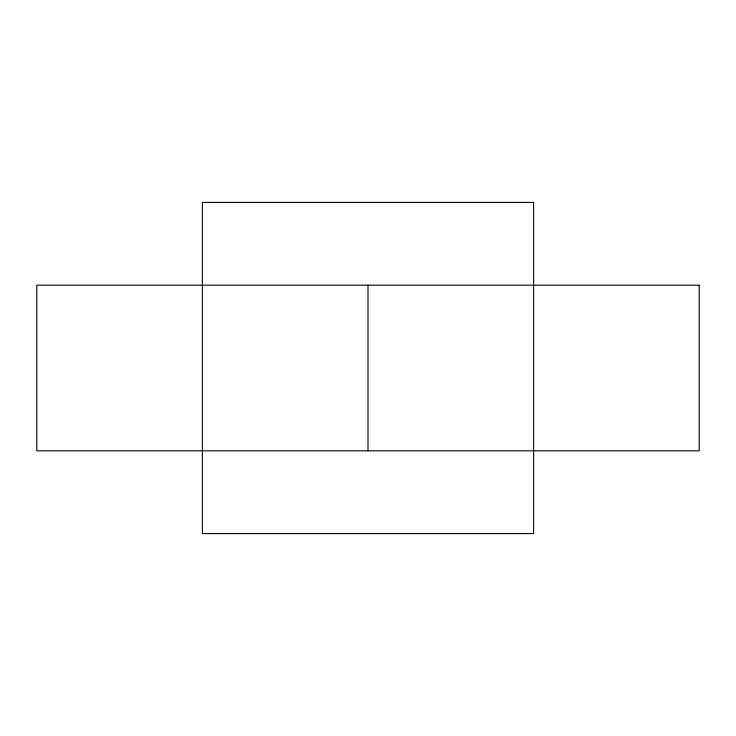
<?xml version="1.0" encoding="UTF-8"?>
<svg xmlns="http://www.w3.org/2000/svg" width="736" height="736" viewBox="0 0 736 736"><rect width="100%" height="100%" fill="white"/><g stroke="black" fill="none" stroke-linecap="round" stroke-linejoin="round"><path stroke-width="1.1" d="M368 285.2L368 450.8M533.6 202.4L202.4 202.4L202.4 533.6L533.6 533.6L533.6 202.4M699.2 285.2L36.8 285.2L36.8 450.8L699.2 450.8L699.2 285.2"/></g></svg>
